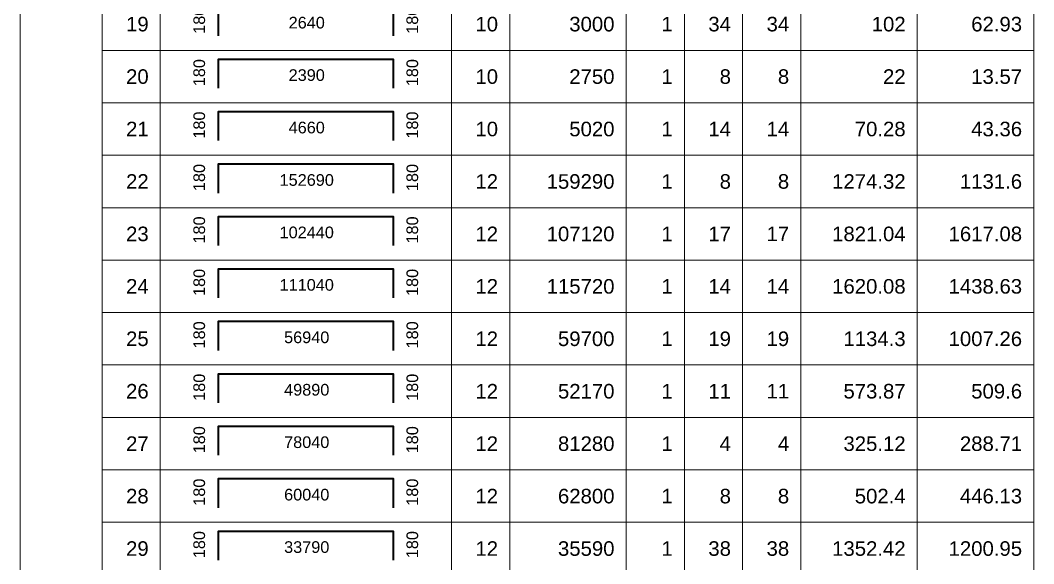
# Model space of a CAD drawing. Header units: millimetres. Extents: x -247377 to 927516, y -864259 to 155594.
# Drawn here: x 636100 to 653505, y -587769 to -578443 of the extents above; entities that cross this region are included whole.
import ezdxf
from ezdxf.enums import TextEntityAlignment as Align

# ---------------------------------------------------------------- set-up
doc = ezdxf.new("R2010")
doc.units = ezdxf.units.MM
doc.header["$MEASUREMENT"] = 0
for name, color, linetype, lineweight in [('NDC_FRAME', 7, 'Continuous', 20), ('NDC_S_REBAR', 4, 'Continuous', 35), ('NDC_S_VN TEXT', 7, 'Continuous', 20), ('NDC_Table', 3, 'Continuous', 20)]:
    doc.layers.add(name, color=color, linetype=linetype, lineweight=lineweight)
doc.styles.add('ARIAL', font='arial.ttf', dxfattribs={"width": 0.8})

# ---------------------------------------------------------------- blocks, each defined once
blk = doc.blocks.new('dang04')
at = {"layer": 'NDC_S_REBAR'}
blk.add_lwpolyline([(3405, -650), (3405, -150), (6405, -150), (6405, -650)], dxfattribs=at)
at = {"layer": 'NDC_Table'}
for p, q in [((0, 0), (0, -900)), ((1405, 0), (1405, -900)), ((2405, 0), (2405, -900)), ((7405, 0), (7405, -900)), ((8405, 0), (8405, -900)), ((10405, 0), (10405, -900)), ((11405, 0), (11405, -900)), ((12405, 0), (12405, -900)), ((13405, 0), (13405, -900)), ((15405, 0), (15405, -900)), ((17405, 0), (17405, -900)), ((1405, -900), (17405, -900))]:
    blk.add_line(p, q, dxfattribs=at)
at = {"layer": 'NDC_S_VN TEXT', "style": 'ARIAL'}
for p in [(3073, -150), (6733, -150)]:
    blk.add_attdef('D03', text='', height=200, rotation=90, dxfattribs=at).set_placement(p, align=Align.MIDDLE_RIGHT)
for p in [(2205, -450), (8205, -450), (10205, -450), (11205, -450), (12205, -450), (13205, -450), (15205, -450), (17205, -450)]:
    blk.add_attdef('D03', text='', height=250, dxfattribs=at).set_placement(p, align=Align.MIDDLE_RIGHT)
blk.add_attdef('D03', text='', height=200, dxfattribs=at).set_placement((4920, -425), align=Align.MIDDLE_CENTER)

msp = doc.modelspace()

# ---------------------------------------------------------------- block references
at = {"layer": 'NDC_FRAME'}
ref = msp.add_blockref('dang04', (636100.2, -578059.1), dxfattribs=at)
ref.add_attrib('D03', '19', dxfattribs={"layer": 'NDC_S_VN TEXT', "height": 250, "style": 'ARIAL'}).set_placement((638305.5, -578509.1), align=Align.MIDDLE_RIGHT)
ref.add_attrib('D03', '180', dxfattribs={"layer": 'NDC_S_VN TEXT', "height": 200, "rotation": 90, "style": 'ARIAL'}).set_placement((639173.5, -578209.1), align=Align.MIDDLE_RIGHT)
ref.add_attrib('D03', '2640', dxfattribs={"layer": 'NDC_S_VN TEXT', "height": 200, "style": 'ARIAL'}).set_placement((641019.8, -578483.8), align=Align.MIDDLE_CENTER)
ref.add_attrib('D03', '180', dxfattribs={"layer": 'NDC_S_VN TEXT', "height": 200, "rotation": 90, "style": 'ARIAL'}).set_placement((642832.7, -578209.1), align=Align.MIDDLE_RIGHT)
ref.add_attrib('D03', '10', dxfattribs={"layer": 'NDC_S_VN TEXT', "height": 250, "style": 'ARIAL'}).set_placement((644305.5, -578509.1), align=Align.MIDDLE_RIGHT)
ref.add_attrib('D03', '3000', dxfattribs={"layer": 'NDC_S_VN TEXT', "height": 250, "style": 'ARIAL'}).set_placement((646305.5, -578509.1), align=Align.MIDDLE_RIGHT)
ref.add_attrib('D03', '1', dxfattribs={"layer": 'NDC_S_VN TEXT', "height": 250, "style": 'ARIAL'}).set_placement((647305.5, -578509.1), align=Align.MIDDLE_RIGHT)
ref.add_attrib('D03', '34', dxfattribs={"layer": 'NDC_S_VN TEXT', "height": 250, "style": 'ARIAL'}).set_placement((648305.5, -578509.1), align=Align.MIDDLE_RIGHT)
ref.add_attrib('D03', '34', dxfattribs={"layer": 'NDC_S_VN TEXT', "height": 250, "style": 'ARIAL'}).set_placement((649305.5, -578508.8), align=Align.MIDDLE_RIGHT)
ref.add_attrib('D03', '102', dxfattribs={"layer": 'NDC_S_VN TEXT', "height": 250, "style": 'ARIAL'}).set_placement((651305.5, -578509.1), align=Align.MIDDLE_RIGHT)
ref.add_attrib('D03', '62.93', dxfattribs={"layer": 'NDC_S_VN TEXT', "height": 250, "style": 'ARIAL'}).set_placement((653305.5, -578509.1), align=Align.MIDDLE_RIGHT)
ref = msp.add_blockref('dang04', (636100.2, -578959.1), dxfattribs=at)
ref.add_attrib('D03', '20', dxfattribs={"layer": 'NDC_S_VN TEXT', "height": 250, "style": 'ARIAL'}).set_placement((638305.5, -579409.1), align=Align.MIDDLE_RIGHT)
ref.add_attrib('D03', '180', dxfattribs={"layer": 'NDC_S_VN TEXT', "height": 200, "rotation": 90, "style": 'ARIAL'}).set_placement((639173.5, -579109.1), align=Align.MIDDLE_RIGHT)
ref.add_attrib('D03', '2390', dxfattribs={"layer": 'NDC_S_VN TEXT', "height": 200, "style": 'ARIAL'}).set_placement((641019.8, -579383.8), align=Align.MIDDLE_CENTER)
ref.add_attrib('D03', '180', dxfattribs={"layer": 'NDC_S_VN TEXT', "height": 200, "rotation": 90, "style": 'ARIAL'}).set_placement((642832.7, -579109.1), align=Align.MIDDLE_RIGHT)
ref.add_attrib('D03', '10', dxfattribs={"layer": 'NDC_S_VN TEXT', "height": 250, "style": 'ARIAL'}).set_placement((644305.5, -579409.1), align=Align.MIDDLE_RIGHT)
ref.add_attrib('D03', '2750', dxfattribs={"layer": 'NDC_S_VN TEXT', "height": 250, "style": 'ARIAL'}).set_placement((646305.5, -579409.1), align=Align.MIDDLE_RIGHT)
ref.add_attrib('D03', '1', dxfattribs={"layer": 'NDC_S_VN TEXT', "height": 250, "style": 'ARIAL'}).set_placement((647305.5, -579409.1), align=Align.MIDDLE_RIGHT)
ref.add_attrib('D03', '8', dxfattribs={"layer": 'NDC_S_VN TEXT', "height": 250, "style": 'ARIAL'}).set_placement((648305.5, -579409.1), align=Align.MIDDLE_RIGHT)
ref.add_attrib('D03', '8', dxfattribs={"layer": 'NDC_S_VN TEXT', "height": 250, "style": 'ARIAL'}).set_placement((649305.5, -579408.8), align=Align.MIDDLE_RIGHT)
ref.add_attrib('D03', '22', dxfattribs={"layer": 'NDC_S_VN TEXT', "height": 250, "style": 'ARIAL'}).set_placement((651305.5, -579409.1), align=Align.MIDDLE_RIGHT)
ref.add_attrib('D03', '13.57', dxfattribs={"layer": 'NDC_S_VN TEXT', "height": 250, "style": 'ARIAL'}).set_placement((653305.5, -579409.1), align=Align.MIDDLE_RIGHT)
ref = msp.add_blockref('dang04', (636100.2, -579859.1), dxfattribs=at)
ref.add_attrib('D03', '21', dxfattribs={"layer": 'NDC_S_VN TEXT', "height": 250, "style": 'ARIAL'}).set_placement((638305.5, -580309.1), align=Align.MIDDLE_RIGHT)
ref.add_attrib('D03', '180', dxfattribs={"layer": 'NDC_S_VN TEXT', "height": 200, "rotation": 90, "style": 'ARIAL'}).set_placement((639173.5, -580009.1), align=Align.MIDDLE_RIGHT)
ref.add_attrib('D03', '4660', dxfattribs={"layer": 'NDC_S_VN TEXT', "height": 200, "style": 'ARIAL'}).set_placement((641019.8, -580283.8), align=Align.MIDDLE_CENTER)
ref.add_attrib('D03', '180', dxfattribs={"layer": 'NDC_S_VN TEXT', "height": 200, "rotation": 90, "style": 'ARIAL'}).set_placement((642832.7, -580009.1), align=Align.MIDDLE_RIGHT)
ref.add_attrib('D03', '10', dxfattribs={"layer": 'NDC_S_VN TEXT', "height": 250, "style": 'ARIAL'}).set_placement((644305.5, -580309.1), align=Align.MIDDLE_RIGHT)
ref.add_attrib('D03', '5020', dxfattribs={"layer": 'NDC_S_VN TEXT', "height": 250, "style": 'ARIAL'}).set_placement((646305.5, -580309.1), align=Align.MIDDLE_RIGHT)
ref.add_attrib('D03', '1', dxfattribs={"layer": 'NDC_S_VN TEXT', "height": 250, "style": 'ARIAL'}).set_placement((647305.5, -580309.1), align=Align.MIDDLE_RIGHT)
ref.add_attrib('D03', '14', dxfattribs={"layer": 'NDC_S_VN TEXT', "height": 250, "style": 'ARIAL'}).set_placement((648305.5, -580309.1), align=Align.MIDDLE_RIGHT)
ref.add_attrib('D03', '14', dxfattribs={"layer": 'NDC_S_VN TEXT', "height": 250, "style": 'ARIAL'}).set_placement((649305.5, -580308.8), align=Align.MIDDLE_RIGHT)
ref.add_attrib('D03', '70.28', dxfattribs={"layer": 'NDC_S_VN TEXT', "height": 250, "style": 'ARIAL'}).set_placement((651305.5, -580309.1), align=Align.MIDDLE_RIGHT)
ref.add_attrib('D03', '43.36', dxfattribs={"layer": 'NDC_S_VN TEXT', "height": 250, "style": 'ARIAL'}).set_placement((653305.5, -580309.1), align=Align.MIDDLE_RIGHT)
ref = msp.add_blockref('dang04', (636100.2, -580759.1), dxfattribs=at)
ref.add_attrib('D03', '22', dxfattribs={"layer": 'NDC_S_VN TEXT', "height": 250, "style": 'ARIAL'}).set_placement((638305.5, -581209.1), align=Align.MIDDLE_RIGHT)
ref.add_attrib('D03', '180', dxfattribs={"layer": 'NDC_S_VN TEXT', "height": 200, "rotation": 90, "style": 'ARIAL'}).set_placement((639173.5, -580909.1), align=Align.MIDDLE_RIGHT)
ref.add_attrib('D03', '152690', dxfattribs={"layer": 'NDC_S_VN TEXT', "height": 200, "style": 'ARIAL'}).set_placement((641019.8, -581183.8), align=Align.MIDDLE_CENTER)
ref.add_attrib('D03', '180', dxfattribs={"layer": 'NDC_S_VN TEXT', "height": 200, "rotation": 90, "style": 'ARIAL'}).set_placement((642832.7, -580909.1), align=Align.MIDDLE_RIGHT)
ref.add_attrib('D03', '12', dxfattribs={"layer": 'NDC_S_VN TEXT', "height": 250, "style": 'ARIAL'}).set_placement((644305.5, -581209.1), align=Align.MIDDLE_RIGHT)
ref.add_attrib('D03', '159290', dxfattribs={"layer": 'NDC_S_VN TEXT', "height": 250, "style": 'ARIAL'}).set_placement((646305.5, -581209.1), align=Align.MIDDLE_RIGHT)
ref.add_attrib('D03', '1', dxfattribs={"layer": 'NDC_S_VN TEXT', "height": 250, "style": 'ARIAL'}).set_placement((647305.5, -581209.1), align=Align.MIDDLE_RIGHT)
ref.add_attrib('D03', '8', dxfattribs={"layer": 'NDC_S_VN TEXT', "height": 250, "style": 'ARIAL'}).set_placement((648305.5, -581209.1), align=Align.MIDDLE_RIGHT)
ref.add_attrib('D03', '8', dxfattribs={"layer": 'NDC_S_VN TEXT', "height": 250, "style": 'ARIAL'}).set_placement((649305.5, -581208.8), align=Align.MIDDLE_RIGHT)
ref.add_attrib('D03', '1274.32', dxfattribs={"layer": 'NDC_S_VN TEXT', "height": 250, "style": 'ARIAL'}).set_placement((651305.5, -581209.1), align=Align.MIDDLE_RIGHT)
ref.add_attrib('D03', '1131.6', dxfattribs={"layer": 'NDC_S_VN TEXT', "height": 250, "style": 'ARIAL'}).set_placement((653305.5, -581209.1), align=Align.MIDDLE_RIGHT)
ref = msp.add_blockref('dang04', (636100.2, -581659.1), dxfattribs=at)
ref.add_attrib('D03', '23', dxfattribs={"layer": 'NDC_S_VN TEXT', "height": 250, "style": 'ARIAL'}).set_placement((638305.5, -582109.1), align=Align.MIDDLE_RIGHT)
ref.add_attrib('D03', '180', dxfattribs={"layer": 'NDC_S_VN TEXT', "height": 200, "rotation": 90, "style": 'ARIAL'}).set_placement((639173.5, -581809.1), align=Align.MIDDLE_RIGHT)
ref.add_attrib('D03', '102440', dxfattribs={"layer": 'NDC_S_VN TEXT', "height": 200, "style": 'ARIAL'}).set_placement((641019.8, -582083.8), align=Align.MIDDLE_CENTER)
ref.add_attrib('D03', '180', dxfattribs={"layer": 'NDC_S_VN TEXT', "height": 200, "rotation": 90, "style": 'ARIAL'}).set_placement((642832.7, -581809.1), align=Align.MIDDLE_RIGHT)
ref.add_attrib('D03', '12', dxfattribs={"layer": 'NDC_S_VN TEXT', "height": 250, "style": 'ARIAL'}).set_placement((644305.5, -582109.1), align=Align.MIDDLE_RIGHT)
ref.add_attrib('D03', '107120', dxfattribs={"layer": 'NDC_S_VN TEXT', "height": 250, "style": 'ARIAL'}).set_placement((646305.5, -582109.1), align=Align.MIDDLE_RIGHT)
ref.add_attrib('D03', '1', dxfattribs={"layer": 'NDC_S_VN TEXT', "height": 250, "style": 'ARIAL'}).set_placement((647305.5, -582109.1), align=Align.MIDDLE_RIGHT)
ref.add_attrib('D03', '17', dxfattribs={"layer": 'NDC_S_VN TEXT', "height": 250, "style": 'ARIAL'}).set_placement((648305.5, -582109.1), align=Align.MIDDLE_RIGHT)
ref.add_attrib('D03', '17', dxfattribs={"layer": 'NDC_S_VN TEXT', "height": 250, "style": 'ARIAL'}).set_placement((649305.5, -582108.8), align=Align.MIDDLE_RIGHT)
ref.add_attrib('D03', '1821.04', dxfattribs={"layer": 'NDC_S_VN TEXT', "height": 250, "style": 'ARIAL'}).set_placement((651305.5, -582109.1), align=Align.MIDDLE_RIGHT)
ref.add_attrib('D03', '1617.08', dxfattribs={"layer": 'NDC_S_VN TEXT', "height": 250, "style": 'ARIAL'}).set_placement((653305.5, -582109.1), align=Align.MIDDLE_RIGHT)
ref = msp.add_blockref('dang04', (636100.2, -582559.1), dxfattribs=at)
ref.add_attrib('D03', '24', dxfattribs={"layer": 'NDC_S_VN TEXT', "height": 250, "style": 'ARIAL'}).set_placement((638305.5, -583009.1), align=Align.MIDDLE_RIGHT)
ref.add_attrib('D03', '180', dxfattribs={"layer": 'NDC_S_VN TEXT', "height": 200, "rotation": 90, "style": 'ARIAL'}).set_placement((639173.5, -582709.1), align=Align.MIDDLE_RIGHT)
ref.add_attrib('D03', '111040', dxfattribs={"layer": 'NDC_S_VN TEXT', "height": 200, "style": 'ARIAL'}).set_placement((641019.8, -582983.8), align=Align.MIDDLE_CENTER)
ref.add_attrib('D03', '180', dxfattribs={"layer": 'NDC_S_VN TEXT', "height": 200, "rotation": 90, "style": 'ARIAL'}).set_placement((642832.7, -582709.1), align=Align.MIDDLE_RIGHT)
ref.add_attrib('D03', '12', dxfattribs={"layer": 'NDC_S_VN TEXT', "height": 250, "style": 'ARIAL'}).set_placement((644305.5, -583009.1), align=Align.MIDDLE_RIGHT)
ref.add_attrib('D03', '115720', dxfattribs={"layer": 'NDC_S_VN TEXT', "height": 250, "style": 'ARIAL'}).set_placement((646305.5, -583009.1), align=Align.MIDDLE_RIGHT)
ref.add_attrib('D03', '1', dxfattribs={"layer": 'NDC_S_VN TEXT', "height": 250, "style": 'ARIAL'}).set_placement((647305.5, -583009.1), align=Align.MIDDLE_RIGHT)
ref.add_attrib('D03', '14', dxfattribs={"layer": 'NDC_S_VN TEXT', "height": 250, "style": 'ARIAL'}).set_placement((648305.5, -583009.1), align=Align.MIDDLE_RIGHT)
ref.add_attrib('D03', '14', dxfattribs={"layer": 'NDC_S_VN TEXT', "height": 250, "style": 'ARIAL'}).set_placement((649305.5, -583008.8), align=Align.MIDDLE_RIGHT)
ref.add_attrib('D03', '1620.08', dxfattribs={"layer": 'NDC_S_VN TEXT', "height": 250, "style": 'ARIAL'}).set_placement((651305.5, -583009.1), align=Align.MIDDLE_RIGHT)
ref.add_attrib('D03', '1438.63', dxfattribs={"layer": 'NDC_S_VN TEXT', "height": 250, "style": 'ARIAL'}).set_placement((653305.5, -583009.1), align=Align.MIDDLE_RIGHT)
ref = msp.add_blockref('dang04', (636100.2, -583459.1), dxfattribs=at)
ref.add_attrib('D03', '25', dxfattribs={"layer": 'NDC_S_VN TEXT', "height": 250, "style": 'ARIAL'}).set_placement((638305.5, -583909.1), align=Align.MIDDLE_RIGHT)
ref.add_attrib('D03', '180', dxfattribs={"layer": 'NDC_S_VN TEXT', "height": 200, "rotation": 90, "style": 'ARIAL'}).set_placement((639173.5, -583609.1), align=Align.MIDDLE_RIGHT)
ref.add_attrib('D03', '56940', dxfattribs={"layer": 'NDC_S_VN TEXT', "height": 200, "style": 'ARIAL'}).set_placement((641019.8, -583883.8), align=Align.MIDDLE_CENTER)
ref.add_attrib('D03', '180', dxfattribs={"layer": 'NDC_S_VN TEXT', "height": 200, "rotation": 90, "style": 'ARIAL'}).set_placement((642832.7, -583609.1), align=Align.MIDDLE_RIGHT)
ref.add_attrib('D03', '12', dxfattribs={"layer": 'NDC_S_VN TEXT', "height": 250, "style": 'ARIAL'}).set_placement((644305.5, -583909.1), align=Align.MIDDLE_RIGHT)
ref.add_attrib('D03', '59700', dxfattribs={"layer": 'NDC_S_VN TEXT', "height": 250, "style": 'ARIAL'}).set_placement((646305.5, -583909.1), align=Align.MIDDLE_RIGHT)
ref.add_attrib('D03', '1', dxfattribs={"layer": 'NDC_S_VN TEXT', "height": 250, "style": 'ARIAL'}).set_placement((647305.5, -583909.1), align=Align.MIDDLE_RIGHT)
ref.add_attrib('D03', '19', dxfattribs={"layer": 'NDC_S_VN TEXT', "height": 250, "style": 'ARIAL'}).set_placement((648305.5, -583909.1), align=Align.MIDDLE_RIGHT)
ref.add_attrib('D03', '19', dxfattribs={"layer": 'NDC_S_VN TEXT', "height": 250, "style": 'ARIAL'}).set_placement((649305.5, -583908.8), align=Align.MIDDLE_RIGHT)
ref.add_attrib('D03', '1134.3', dxfattribs={"layer": 'NDC_S_VN TEXT', "height": 250, "style": 'ARIAL'}).set_placement((651305.5, -583909.1), align=Align.MIDDLE_RIGHT)
ref.add_attrib('D03', '1007.26', dxfattribs={"layer": 'NDC_S_VN TEXT', "height": 250, "style": 'ARIAL'}).set_placement((653305.5, -583909.1), align=Align.MIDDLE_RIGHT)
ref = msp.add_blockref('dang04', (636100.2, -584359.1), dxfattribs=at)
ref.add_attrib('D03', '26', dxfattribs={"layer": 'NDC_S_VN TEXT', "height": 250, "style": 'ARIAL'}).set_placement((638305.5, -584809.1), align=Align.MIDDLE_RIGHT)
ref.add_attrib('D03', '180', dxfattribs={"layer": 'NDC_S_VN TEXT', "height": 200, "rotation": 90, "style": 'ARIAL'}).set_placement((639173.5, -584509.1), align=Align.MIDDLE_RIGHT)
ref.add_attrib('D03', '49890', dxfattribs={"layer": 'NDC_S_VN TEXT', "height": 200, "style": 'ARIAL'}).set_placement((641019.8, -584783.8), align=Align.MIDDLE_CENTER)
ref.add_attrib('D03', '180', dxfattribs={"layer": 'NDC_S_VN TEXT', "height": 200, "rotation": 90, "style": 'ARIAL'}).set_placement((642832.7, -584509.1), align=Align.MIDDLE_RIGHT)
ref.add_attrib('D03', '12', dxfattribs={"layer": 'NDC_S_VN TEXT', "height": 250, "style": 'ARIAL'}).set_placement((644305.5, -584809.1), align=Align.MIDDLE_RIGHT)
ref.add_attrib('D03', '52170', dxfattribs={"layer": 'NDC_S_VN TEXT', "height": 250, "style": 'ARIAL'}).set_placement((646305.5, -584809.1), align=Align.MIDDLE_RIGHT)
ref.add_attrib('D03', '1', dxfattribs={"layer": 'NDC_S_VN TEXT', "height": 250, "style": 'ARIAL'}).set_placement((647305.5, -584809.1), align=Align.MIDDLE_RIGHT)
ref.add_attrib('D03', '11', dxfattribs={"layer": 'NDC_S_VN TEXT', "height": 250, "style": 'ARIAL'}).set_placement((648305.5, -584809.1), align=Align.MIDDLE_RIGHT)
ref.add_attrib('D03', '11', dxfattribs={"layer": 'NDC_S_VN TEXT', "height": 250, "style": 'ARIAL'}).set_placement((649305.5, -584808.8), align=Align.MIDDLE_RIGHT)
ref.add_attrib('D03', '573.87', dxfattribs={"layer": 'NDC_S_VN TEXT', "height": 250, "style": 'ARIAL'}).set_placement((651305.5, -584809.1), align=Align.MIDDLE_RIGHT)
ref.add_attrib('D03', '509.6', dxfattribs={"layer": 'NDC_S_VN TEXT', "height": 250, "style": 'ARIAL'}).set_placement((653305.5, -584809.1), align=Align.MIDDLE_RIGHT)
ref = msp.add_blockref('dang04', (636100.2, -585259.1), dxfattribs=at)
ref.add_attrib('D03', '27', dxfattribs={"layer": 'NDC_S_VN TEXT', "height": 250, "style": 'ARIAL'}).set_placement((638305.5, -585709.1), align=Align.MIDDLE_RIGHT)
ref.add_attrib('D03', '180', dxfattribs={"layer": 'NDC_S_VN TEXT', "height": 200, "rotation": 90, "style": 'ARIAL'}).set_placement((639173.5, -585409.1), align=Align.MIDDLE_RIGHT)
ref.add_attrib('D03', '78040', dxfattribs={"layer": 'NDC_S_VN TEXT', "height": 200, "style": 'ARIAL'}).set_placement((641019.8, -585683.8), align=Align.MIDDLE_CENTER)
ref.add_attrib('D03', '180', dxfattribs={"layer": 'NDC_S_VN TEXT', "height": 200, "rotation": 90, "style": 'ARIAL'}).set_placement((642832.7, -585409.1), align=Align.MIDDLE_RIGHT)
ref.add_attrib('D03', '12', dxfattribs={"layer": 'NDC_S_VN TEXT', "height": 250, "style": 'ARIAL'}).set_placement((644305.5, -585709.1), align=Align.MIDDLE_RIGHT)
ref.add_attrib('D03', '81280', dxfattribs={"layer": 'NDC_S_VN TEXT', "height": 250, "style": 'ARIAL'}).set_placement((646305.5, -585709.1), align=Align.MIDDLE_RIGHT)
ref.add_attrib('D03', '1', dxfattribs={"layer": 'NDC_S_VN TEXT', "height": 250, "style": 'ARIAL'}).set_placement((647305.5, -585709.1), align=Align.MIDDLE_RIGHT)
ref.add_attrib('D03', '4', dxfattribs={"layer": 'NDC_S_VN TEXT', "height": 250, "style": 'ARIAL'}).set_placement((648305.5, -585709.1), align=Align.MIDDLE_RIGHT)
ref.add_attrib('D03', '4', dxfattribs={"layer": 'NDC_S_VN TEXT', "height": 250, "style": 'ARIAL'}).set_placement((649305.5, -585708.8), align=Align.MIDDLE_RIGHT)
ref.add_attrib('D03', '325.12', dxfattribs={"layer": 'NDC_S_VN TEXT', "height": 250, "style": 'ARIAL'}).set_placement((651305.5, -585709.1), align=Align.MIDDLE_RIGHT)
ref.add_attrib('D03', '288.71', dxfattribs={"layer": 'NDC_S_VN TEXT', "height": 250, "style": 'ARIAL'}).set_placement((653305.5, -585709.1), align=Align.MIDDLE_RIGHT)
ref = msp.add_blockref('dang04', (636100.2, -586159.1), dxfattribs=at)
ref.add_attrib('D03', '28', dxfattribs={"layer": 'NDC_S_VN TEXT', "height": 250, "style": 'ARIAL'}).set_placement((638305.5, -586609.1), align=Align.MIDDLE_RIGHT)
ref.add_attrib('D03', '180', dxfattribs={"layer": 'NDC_S_VN TEXT', "height": 200, "rotation": 90, "style": 'ARIAL'}).set_placement((639173.5, -586309.1), align=Align.MIDDLE_RIGHT)
ref.add_attrib('D03', '60040', dxfattribs={"layer": 'NDC_S_VN TEXT', "height": 200, "style": 'ARIAL'}).set_placement((641019.8, -586583.8), align=Align.MIDDLE_CENTER)
ref.add_attrib('D03', '180', dxfattribs={"layer": 'NDC_S_VN TEXT', "height": 200, "rotation": 90, "style": 'ARIAL'}).set_placement((642832.7, -586309.1), align=Align.MIDDLE_RIGHT)
ref.add_attrib('D03', '12', dxfattribs={"layer": 'NDC_S_VN TEXT', "height": 250, "style": 'ARIAL'}).set_placement((644305.5, -586609.1), align=Align.MIDDLE_RIGHT)
ref.add_attrib('D03', '62800', dxfattribs={"layer": 'NDC_S_VN TEXT', "height": 250, "style": 'ARIAL'}).set_placement((646305.5, -586609.1), align=Align.MIDDLE_RIGHT)
ref.add_attrib('D03', '1', dxfattribs={"layer": 'NDC_S_VN TEXT', "height": 250, "style": 'ARIAL'}).set_placement((647305.5, -586609.1), align=Align.MIDDLE_RIGHT)
ref.add_attrib('D03', '8', dxfattribs={"layer": 'NDC_S_VN TEXT', "height": 250, "style": 'ARIAL'}).set_placement((648305.5, -586609.1), align=Align.MIDDLE_RIGHT)
ref.add_attrib('D03', '8', dxfattribs={"layer": 'NDC_S_VN TEXT', "height": 250, "style": 'ARIAL'}).set_placement((649305.5, -586608.8), align=Align.MIDDLE_RIGHT)
ref.add_attrib('D03', '502.4', dxfattribs={"layer": 'NDC_S_VN TEXT', "height": 250, "style": 'ARIAL'}).set_placement((651305.5, -586609.1), align=Align.MIDDLE_RIGHT)
ref.add_attrib('D03', '446.13', dxfattribs={"layer": 'NDC_S_VN TEXT', "height": 250, "style": 'ARIAL'}).set_placement((653305.5, -586609.1), align=Align.MIDDLE_RIGHT)
ref = msp.add_blockref('dang04', (636100.2, -587059.1), dxfattribs=at)
ref.add_attrib('D03', '29', dxfattribs={"layer": 'NDC_S_VN TEXT', "height": 250, "style": 'ARIAL'}).set_placement((638305.5, -587509.1), align=Align.MIDDLE_RIGHT)
ref.add_attrib('D03', '180', dxfattribs={"layer": 'NDC_S_VN TEXT', "height": 200, "rotation": 90, "style": 'ARIAL'}).set_placement((639173.5, -587209.1), align=Align.MIDDLE_RIGHT)
ref.add_attrib('D03', '33790', dxfattribs={"layer": 'NDC_S_VN TEXT', "height": 200, "style": 'ARIAL'}).set_placement((641019.8, -587483.8), align=Align.MIDDLE_CENTER)
ref.add_attrib('D03', '180', dxfattribs={"layer": 'NDC_S_VN TEXT', "height": 200, "rotation": 90, "style": 'ARIAL'}).set_placement((642832.7, -587209.1), align=Align.MIDDLE_RIGHT)
ref.add_attrib('D03', '12', dxfattribs={"layer": 'NDC_S_VN TEXT', "height": 250, "style": 'ARIAL'}).set_placement((644305.5, -587509.1), align=Align.MIDDLE_RIGHT)
ref.add_attrib('D03', '35590', dxfattribs={"layer": 'NDC_S_VN TEXT', "height": 250, "style": 'ARIAL'}).set_placement((646305.5, -587509.1), align=Align.MIDDLE_RIGHT)
ref.add_attrib('D03', '1', dxfattribs={"layer": 'NDC_S_VN TEXT', "height": 250, "style": 'ARIAL'}).set_placement((647305.5, -587509.1), align=Align.MIDDLE_RIGHT)
ref.add_attrib('D03', '38', dxfattribs={"layer": 'NDC_S_VN TEXT', "height": 250, "style": 'ARIAL'}).set_placement((648305.5, -587509.1), align=Align.MIDDLE_RIGHT)
ref.add_attrib('D03', '38', dxfattribs={"layer": 'NDC_S_VN TEXT', "height": 250, "style": 'ARIAL'}).set_placement((649305.5, -587508.8), align=Align.MIDDLE_RIGHT)
ref.add_attrib('D03', '1352.42', dxfattribs={"layer": 'NDC_S_VN TEXT', "height": 250, "style": 'ARIAL'}).set_placement((651305.5, -587509.1), align=Align.MIDDLE_RIGHT)
ref.add_attrib('D03', '1200.95', dxfattribs={"layer": 'NDC_S_VN TEXT', "height": 250, "style": 'ARIAL'}).set_placement((653305.5, -587509.1), align=Align.MIDDLE_RIGHT)

doc.saveas('drawing.dxf')
